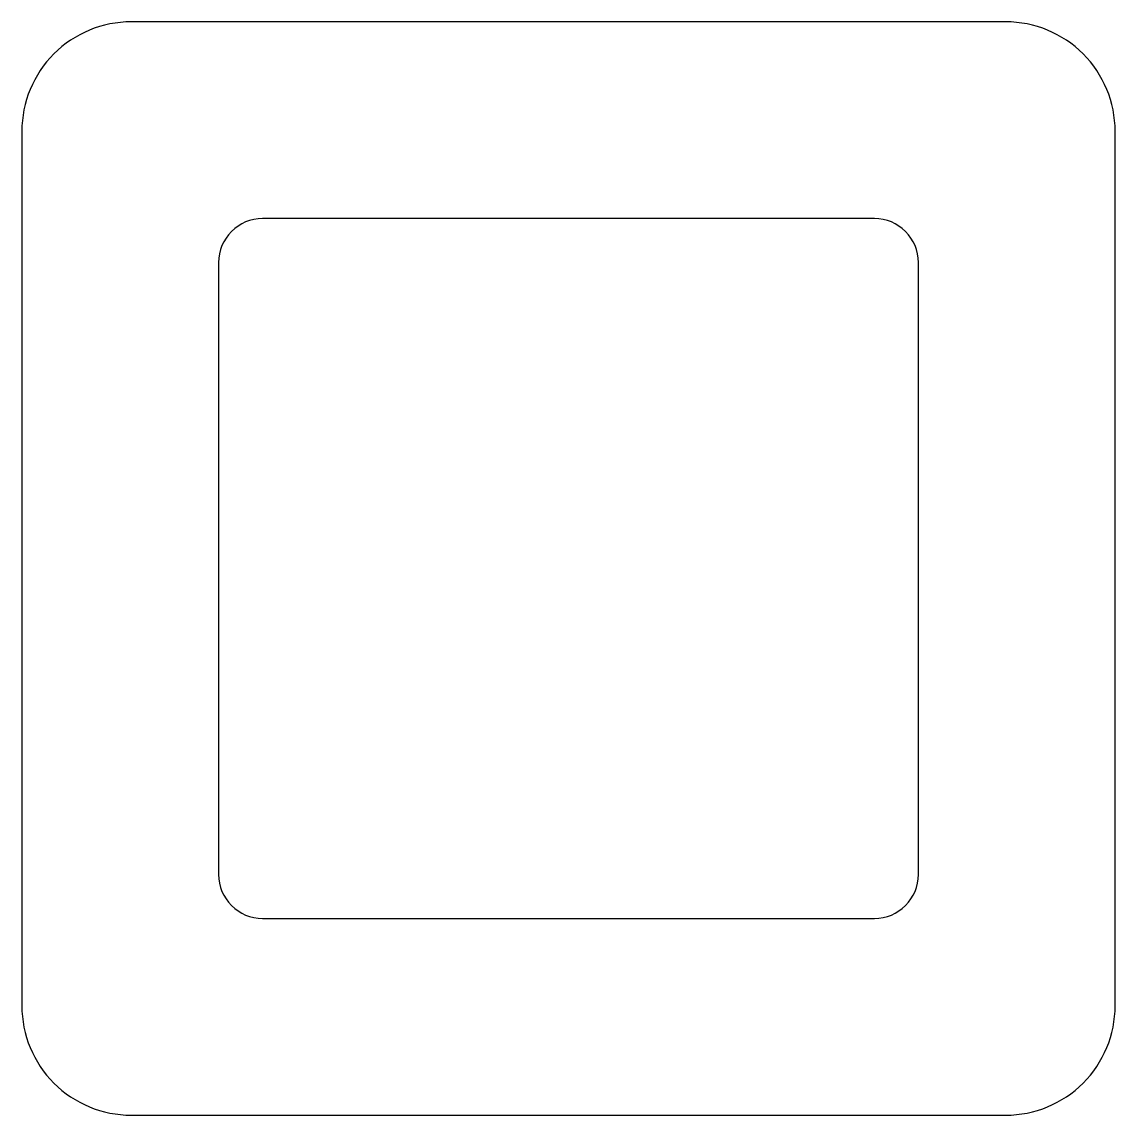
# Model space of a CAD drawing. Header units: millimetres. Extents: x 81 to 131, y -41 to 9.
import ezdxf

# ---------------------------------------------------------------- set-up
doc = ezdxf.new("R2010")
doc.units = ezdxf.units.MM
doc.layers.get('0').update_dxf_attribs({"linetype": 'CONTINUOUS'})

msp = doc.modelspace()

# ---------------------------------------------------------------- linework, layer by layer
for points in [[(86, 9, 0.414214), (81, 4), (81, -36, 0.414214), (86, -41), (126, -41, 0.414214), (131, -36), (131, 4, 0.414214), (126, 9)], [(92, 0, 0.414214), (90, -2), (90, -30, 0.414214), (92, -32), (120, -32, 0.414214), (122, -30), (122, -2, 0.414214), (120, 0)]]:
    msp.add_lwpolyline(points, format="xyb", close=True)

doc.saveas('drawing.dxf')
